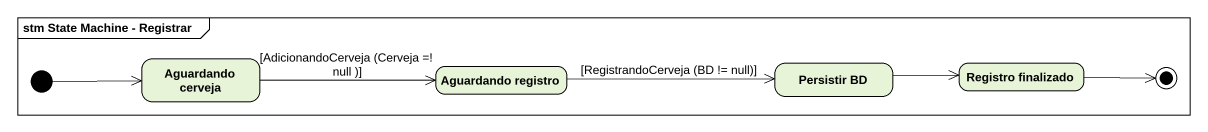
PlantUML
@startuml
mainframe stm State Machine - Registrar
hide empty description
state "Aguardando cerveja" as Aguardando_cerveja
state "Aguardando registro" as Aguardando_registro
state "Persistir BD" as Persistir_BD
state "Registro finalizado" as Registro_finalizado
[*] -right-> Aguardando_cerveja
Aguardando_cerveja -right-> Aguardando_registro : [AdicionandoCerveja (Cerveja =! null )]
Aguardando_registro -right-> Persistir_BD : [RegistrandoCerveja (BD != null)]
Persistir_BD -right-> Registro_finalizado
Registro_finalizado -right-> [*]
@enduml
